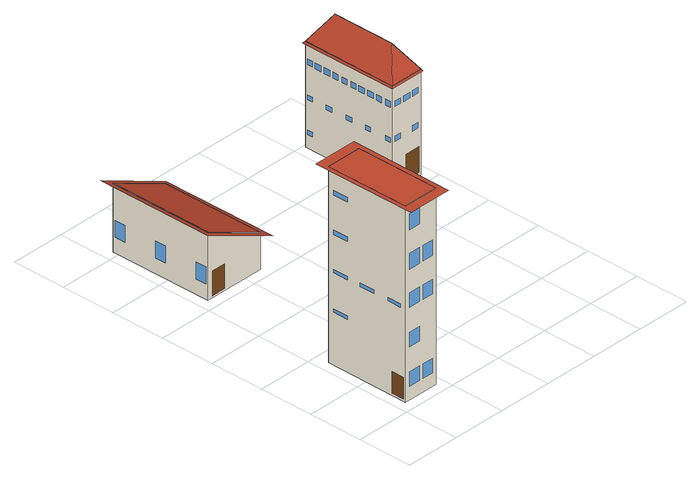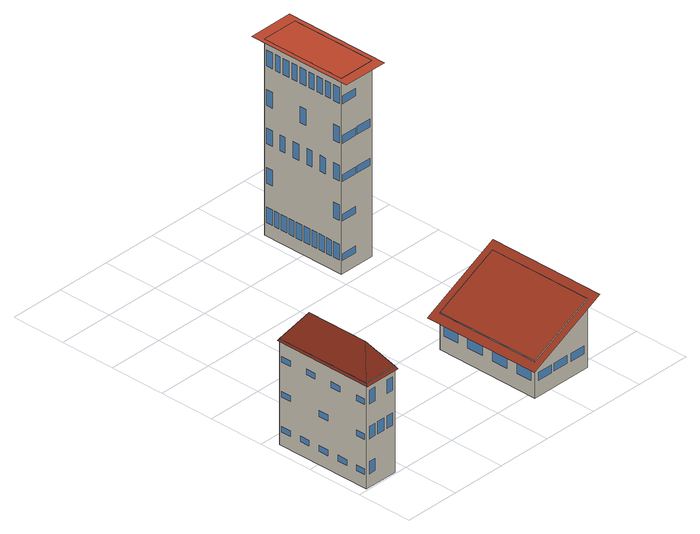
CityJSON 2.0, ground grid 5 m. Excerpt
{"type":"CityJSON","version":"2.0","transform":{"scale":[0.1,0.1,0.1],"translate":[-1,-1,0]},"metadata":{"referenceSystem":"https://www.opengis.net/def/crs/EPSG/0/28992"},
"CityObjects":{
"building1":{"type":"Building","attributes":{"roofType":"Flat","yearOfConstruction":1969,"function":"Residential","storeysAboveGround":5},"geometry":[{"type":"MultiSurface","lod":"3","boundaries":[[[0,1,2,3]],[[4,5,6,7]],[[2,4,7,3],[8,9,10,11],[12,13,14,15],[16,17,18,19],[20,21,22,23],[24,25,26,27],[28,29,30,31],[32,33,34,35],[36,37,38,39]],[[10,9,8,11]],[[14,13,12,15]],[[18,17,16,19]],[[22,21,20,23]],[[26,25,24,27]],[[30,29,28,31]],[[34,33,32,35]],[[38,37,36,39]],[[1,5,4,2],[40,41,42,43],[44,45,46,47],[48,49,50,51],[52,53,54,55],[56,57,58,59],[60,61,62,63],[64,65,66,67],[68,69,70,71],[72,73,74,75],[76,77,78,79],[80,81,82,83],[84,85,86,87],[88,89,90,91],[92,93,94,95],[96,97,98,99],[100,101,102,103],[104,105,106,107],[108,109,110,111],[112,113,114,115],[116,117,118,119],[120,121,122,123],[124,125,126,127],[128,129,130,131],[132,133,134,135],[136,137,138,139],[140,141,142,143],[144,145,146,147],[148,149,150,151],[152,153,154,155],[156,157,158,159]],[[42,41,40,43]],[[46,45,44,47]],[[50,49,48,51]],[[54,53,52,55]],[[58,57,56,59]],[[62,61,60,63]],[[66,65,64,67]],[[70,69,68,71]],[[74,73,72,75]],[[78,77,76,79]],[[82,81,80,83]],[[86,85,84,87]],[[90,89,88,91]],[[94,93,92,95]],[[98,97,96,99]],[[102,101,100,103]],[[106,105,104,107]],[[110,109,108,111]],[[114,113,112,115]],[[118,117,116,119]],[[122,121,120,123]],[[126,125,124,127]],[[130,129,128,131]],[[134,133,132,135]],[[138,137,136,139]],[[142,141,140,143]],[[146,145,144,147]],[[150,149,148,151]],[[154,153,152,155]],[[158,157,156,159]],[[0,6,5,1],[160,161,162,163],[164,165,166,167],[168,169,170,171],[172,173,174,175],[176,177,178,179],[180,181,182,183],[184,185,186,187]],[[162,161,160,163]],[[166,165,164,167]],[[170,169,168,171]],[[174,173,172,175]],[[178,177,176,179]],[[182,181,180,183]],[[186,185,184,187]],[[3,7,6,0],[188,189,190,191],[192,193,194,195],[196,197,198,199],[200,201,202,203],[204,205,206,207],[208,209,210,211],[212,213,214,215]],[[190,189,188,191]],[[194,193,192,195]],[[198,197,196,199]],[[202,201,200,203]],[[206,205,204,207]],[[210,209,208,211]],[[214,213,212,215]],[[216,217,218,219],[6,5,4,7]]],"semantics":{"surfaces":[{"type":"GroundSurface"},{"type":"RoofSurface"},{"type":"WallSurface"},{"type":"Window"},{"type":"Door"}],"values":[0,1,2,3,3,3,3,3,3,3,3,2,3,3,3,3,3,3,3,3,3,3,3,3,3,3,3,3,3,3,3,3,3,3,3,3,3,3,3,3,3,3,2,3,3,3,3,3,3,3,2,4,3,3,3,3,3,3,1]}}]},
"building2":{"type":"Building","attributes":{"roofType":"Shed","yearOfConstruction":1976,"function":"Residential","storeysAboveGround":1},"geometry":[{"type":"MultiSurface","lod":"3","boundaries":[[[220,221,222,223]],[[224,225,226,227]],[[223,222,225,224],[228,229,230,231]],[[230,229,228,231]],[[221,226,225,222],[232,233,234,235],[236,237,238,239],[240,241,242,243],[244,245,246,247]],[[234,233,232,235]],[[238,237,236,239]],[[242,241,240,243]],[[246,245,244,247]],[[221,220,227,226],[248,249,250,251],[252,253,254,255],[256,257,258,259]],[[250,249,248,251]],[[254,253,252,255]],[[258,257,256,259]],[[220,223,224,227],[260,261,262,263],[264,265,266,267],[268,269,270,271]],[[262,261,260,263]],[[266,265,264,267]],[[270,269,268,271]],[[272,273,274,275],[227,226,225,224]]],"semantics":{"surfaces":[{"type":"GroundSurface"},{"type":"RoofSurface"},{"type":"WallSurface"},{"type":"Door"},{"type":"Window"}],"values":[0,1,2,3,2,4,4,4,4,2,4,4,4,2,4,4,4,1]}}]},
"building3":{"type":"Building","attributes":{"roofType":"Hipped","yearOfConstruction":1959,"function":"Industrial","storeysAboveGround":3},"geometry":[{"type":"MultiSurface","lod":"3","boundaries":[[[276,277,278,279]],[[280,281,282,283]],[[283,284,285,280]],[[282,284,283]],[[285,281,280]],[[278,284,282,279],[286,287,288,289],[290,291,292,293],[294,295,296,297],[298,299,300,301],[302,303,304,305],[306,307,308,309]],[[288,287,286,289]],[[292,291,290,293]],[[296,295,294,297]],[[300,299,298,301]],[[304,303,302,305]],[[308,307,306,309]],[[277,285,284,278],[310,311,312,313],[314,315,316,317],[318,319,320,321],[322,323,324,325],[326,327,328,329],[330,331,332,333],[334,335,336,337],[338,339,340,341],[342,343,344,345],[346,347,348,349],[350,351,352,353],[354,355,356,357]],[[312,311,310,313]],[[316,315,314,317]],[[320,319,318,321]],[[324,323,322,325]],[[328,327,326,329]],[[332,331,330,333]],[[336,335,334,337]],[[340,339,338,341]],[[344,343,342,345]],[[348,347,346,349]],[[352,351,350,353]],[[356,355,354,357]],[[276,281,285,277],[358,359,360,361],[362,363,364,365],[366,367,368,369],[370,371,372,373],[374,375,376,377],[378,379,380,381]],[[360,359,358,361]],[[364,363,362,365]],[[368,367,366,369]],[[372,371,370,373]],[[376,375,374,377]],[[380,379,378,381]],[[279,282,281,276],[382,383,384,385],[386,387,388,389],[390,391,392,393],[394,395,396,397],[398,399,400,401],[402,403,404,405],[406,407,408,409],[410,411,412,413],[414,415,416,417],[418,419,420,421],[422,423,424,425],[426,427,428,429],[430,431,432,433],[434,435,436,437],[438,439,440,441],[442,443,444,445],[446,447,448,449],[450,451,452,453]],[[384,383,382,385]],[[388,387,386,389]],[[392,391,390,393]],[[396,395,394,397]],[[400,399,398,401]],[[404,403,402,405]],[[408,407,406,409]],[[412,411,410,413]],[[416,415,414,417]],[[420,419,418,421]],[[424,423,422,425]],[[428,427,426,429]],[[432,431,430,433]],[[436,435,434,437]],[[440,439,438,441]],[[444,443,442,445]],[[448,447,446,449]],[[452,451,450,453]],[[454,284,282,455]],[[456,285,284,454]],[[281,285,456,457]],[[282,281,457,455]]],"semantics":{"surfaces":[{"type":"GroundSurface"},{"type":"RoofSurface"},{"type":"WallSurface"},{"type":"Door"},{"type":"Window"}],"values":[0,1,1,1,1,2,3,4,4,4,4,4,2,4,4,4,4,4,4,4,4,4,4,4,4,2,4,4,4,4,4,4,2,4,4,4,4,4,4,4,4,4,4,4,4,4,4,4,4,4,4,1,1,1,1]}}]}
},
"vertices":[
[10,88,0],[43,88,0],[43,10,0],[10,10,0],[43,10,174],[43,88,174],[10,88,174],[10,10,174],[14,10,25],[25,10,25],[25,10,12],[14,10,12],[29,10,25],[39,10,25],[39,10,12],[29,10,12],[14,10,60],[25,10,60],[25,10,47],[14,10,47],[14,10,95],[25,10,95],[25,10,82],[14,10,82],[29,10,95],[39,10,95],[39,10,82],[29,10,82],[14,10,130],[25,10,130],[25,10,116],[14,10,116],[29,10,130],[39,10,130],[39,10,116],[29,10,116],[14,10,165],[25,10,165],[25,10,151],[14,10,151],[43,12,26],[43,18,26],[43,18,12],[43,12,12],[43,20,26],[43,25,26],[43,25,12],[43,20,12],[43,27,26],[43,33,26],[43,33,12],[43,27,12],[43,35,26],[43,40,26],[43,40,12],[43,35,12],[43,42,26],[43,48,26],[43,48,12],[43,42,12],[43,50,26],[43,56,26],[43,56,12],[43,50,12],[43,58,26],[43,63,26],[43,63,12],[43,58,12],[43,65,26],[43,71,26],[43,71,12],[43,65,12],[43,73,26],[43,78,26],[43,78,12],[43,73,12],[43,80,26],[43,86,26],[43,86,12],[43,80,12],[43,12,61],[43,18,61],[43,18,47],[43,12,47],[43,80,61],[43,86,61],[43,86,47],[43,80,47],[43,12,96],[43,18,96],[43,18,82],[43,12,82],[43,26,96],[43,31,96],[43,31,82],[43,26,82],[43,39,96],[43,45,96],[43,45,82],[43,39,82],[43,53,96],[43,58,96],[43,58,82],[43,53,82],[43,66,96],[43,72,96],[43,72,82],[43,66,82],[43,80,96],[43,86,96],[43,86,82],[43,80,82],[43,12,130],[43,18,130],[43,18,116],[43,12,116],[43,46,130],[43,52,130],[43,52,116],[43,46,116],[43,80,130],[43,86,130],[43,86,116],[43,80,116],[43,12,165],[43,18,165],[43,18,151],[43,12,151],[43,21,165],[43,26,165],[43,26,151],[43,21,151],[43,29,165],[43,35,165],[43,35,151],[43,29,151],[43,38,165],[43,43,165],[43,43,151],[43,38,151],[43,46,165],[43,52,165],[43,52,151],[43,46,151],[43,55,165],[43,60,165],[43,60,151],[43,55,151],[43,63,165],[43,69,165],[43,69,151],[43,63,151],[43,72,165],[43,77,165],[43,77,151],[43,72,151],[43,80,165],[43,86,165],[43,86,151],[43,80,151],[42,88,18],[28,88,18],[28,88,12],[42,88,12],[42,88,53],[28,88,53],[28,88,47],[42,88,47],[42,88,88],[28,88,88],[28,88,82],[42,88,82],[26,88,88],[12,88,88],[12,88,82],[26,88,82],[42,88,123],[28,88,123],[28,88,116],[42,88,116],[26,88,123],[12,88,123],[12,88,116],[26,88,116],[42,88,158],[28,88,158],[28,88,151],[42,88,151],[10,24,21],[10,12,21],[10,12,2],[10,24,2],[10,83,50],[10,69,50],[10,69,47],[10,83,47],[10,83,85],[10,69,85],[10,69,82],[10,83,82],[10,56,85],[10,42,85],[10,42,82],[10,56,82],[10,28,85],[10,15,85],[10,15,82],[10,28,82],[10,83,120],[10,69,120],[10,69,116],[10,83,116],[10,83,155],[10,69,155],[10,69,151],[10,83,151],[47,1,174],[47,97,174],[6,97,174],[6,1,174],
[10,306,0],[67,306,0],[67,210,0],[10,210,0],[10,210,61],[67,210,33],[67,306,33],[10,306,61],[15,210,24],[28,210,24],[28,210,2],[15,210,2],[67,214,28],[67,228,28],[67,228,14],[67,214,14],[67,238,28],[67,253,28],[67,253,14],[67,238,14],[67,263,28],[67,278,28],[67,278,14],[67,263,14],[67,288,28],[67,302,28],[67,302,14],[67,288,14],[63,306,21],[49,306,21],[49,306,14],[63,306,14],[46,306,21],[32,306,21],[32,306,14],[46,306,14],[28,306,21],[14,306,21],[14,306,14],[28,306,14],[10,304,29],[10,294,29],[10,294,14],[10,304,14],[10,263,29],[10,253,29],[10,253,14],[10,263,14],[10,222,29],[10,212,29],[10,212,14],[10,222,14],[74,204,29],[74,312,29],[3,312,64],[3,204,64],
[210,298,0],[241,298,0],[241,210,0],[210,210,0],[226,283,117],[210,298,94],[210,210,94],[226,226,117],[241,210,94],[241,298,94],[225,210,26],[239,210,26],[239,210,3],[225,210,3],[213,210,48],[219,210,48],[219,210,43],[213,210,43],[232,210,48],[238,210,48],[238,210,43],[232,210,43],[213,210,79],[219,210,79],[219,210,74],[213,210,74],[222,210,79],[229,210,79],[229,210,74],[222,210,74],[232,210,79],[238,210,79],[238,210,74],[232,210,74],[241,212,17],[241,221,17],[241,221,12],[241,212,12],[241,231,17],[241,240,17],[241,240,12],[241,231,12],[241,250,17],[241,259,17],[241,259,12],[241,250,12],[241,269,17],[241,278,17],[241,278,12],[241,269,12],[241,288,17],[241,296,17],[241,296,12],[241,288,12],[241,212,48],[241,221,48],[241,221,43],[241,212,43],[241,250,48],[241,259,48],[241,259,43],[241,250,43],[241,288,48],[241,296,48],[241,296,43],[241,288,43],[241,212,79],[241,221,79],[241,221,74],[241,212,74],[241,237,79],[241,246,79],[241,246,74],[241,237,74],[241,262,79],[241,271,79],[241,271,74],[241,262,74],[241,288,79],[241,296,79],[241,296,74],[241,288,74],[238,298,23],[232,298,23],[232,298,12],[238,298,12],[238,298,54],[232,298,54],[232,298,43],[238,298,43],[229,298,54],[222,298,54],[222,298,43],[229,298,43],[219,298,54],[213,298,54],[213,298,43],[219,298,43],[238,298,86],[232,298,86],[232,298,74],[238,298,74],[219,298,86],[213,298,86],[213,298,74],[219,298,74],[210,296,16],[210,291,16],[210,291,12],[210,296,12],[210,257,16],[210,251,16],[210,251,12],[210,257,12],[210,217,16],[210,212,16],[210,212,12],[210,217,12],[210,296,47],[210,291,47],[210,291,43],[210,296,43],[210,277,47],[210,271,47],[210,271,43],[210,277,43],[210,257,47],[210,251,47],[210,251,43],[210,257,43],[210,237,47],[210,232,47],[210,232,43],[210,237,43],[210,217,47],[210,212,47],[210,212,43],[210,217,43],[210,296,79],[210,291,79],[210,291,74],[210,296,74],[210,288,79],[210,282,79],[210,282,74],[210,288,74],[210,279,79],[210,273,79],[210,273,74],[210,279,74],[210,270,79],[210,265,79],[210,265,74],[210,270,74],[210,261,79],[210,256,79],[210,256,74],[210,261,74],[210,252,79],[210,247,79],[210,247,74],[210,252,74],[210,244,79],[210,238,79],[210,238,74],[210,244,74],[210,235,79],[210,229,79],[210,229,74],[210,235,74],[210,226,79],[210,221,79],[210,221,74],[210,226,74],[210,217,79],[210,212,79],[210,212,74],[210,217,74],[242,209,92],[209,209,92],[242,300,92],[209,300,92]
]}
